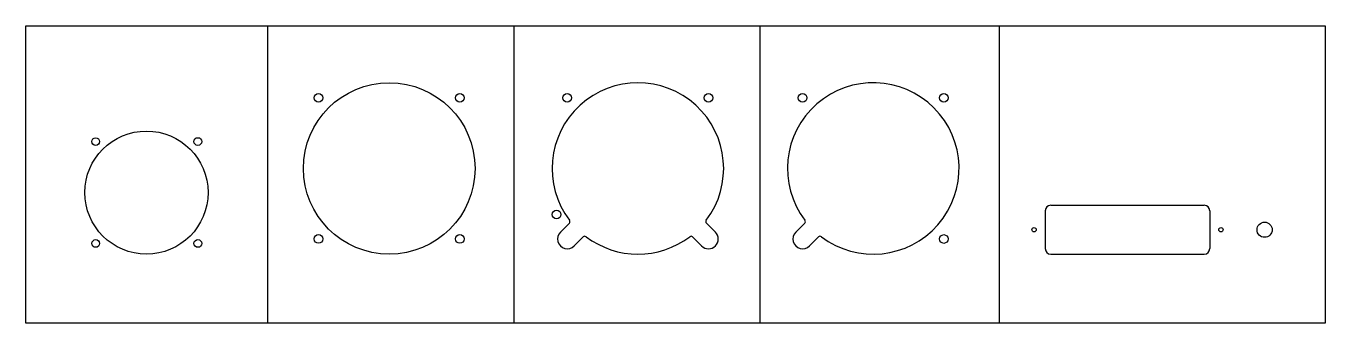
# Model space of a CAD drawing. Extents: x 135 to 733, y 355 to 492.
import ezdxf

# ---------------------------------------------------------------- set-up
doc = ezdxf.new("R2010")
doc.units = 0
doc.layers.get('0').update_dxf_attribs({"linetype": 'CONTINUOUS'})
doc.layers.add('SIXPANEL', color=250, linetype='CONTINUOUS')

msp = doc.modelspace()

# ---------------------------------------------------------------- linework, layer by layer
at = {"color": 5}
for p, q in [((246.14, 492.02), (246.14, 355.05)), ((359.5, 492.02), (359.5, 355.05)), ((472.86, 492.02), (472.86, 355.05)), ((582.99, 492.02), (582.99, 355.05))]:
    msp.add_line(p, q, dxfattribs=at)
msp.add_lwpolyline([(134.93, 492.02), (733.06, 492.02), (733.06, 355.05), (134.93, 355.05)], close=True, dxfattribs=at)
at = {"layer": 'SIXPANEL', "color": 250, "linetype": 'CONTINUOUS'}
for p, q in [((168.82, 438.73), (168.82, 438.73)), ((215.81, 438.75), (215.81, 438.75)), ((168.81, 391.73), (168.81, 391.73)), ((215.8, 391.75), (215.8, 391.75))]:
    msp.add_line(p, q, dxfattribs=at)
at = {"layer": 'SIXPANEL', "color": 250}
for p, q in [((604.25, 406.81), (604.25, 389.36)), ((606.77, 409.33), (677.47, 409.33)), ((680, 406.81), (680, 389.36)), ((380.98, 396.98), (385.13, 401.13)), ((452.38, 396.98), (448.23, 401.13)), ((489.36, 396.97), (493.51, 401.12)), ((387.34, 390.62), (391.49, 394.77)), ((446.01, 390.62), (441.86, 394.77)), ((495.73, 390.61), (499.88, 394.76)), ((606.77, 386.83), (677.47, 386.83))]:
    msp.add_line(p, q, dxfattribs=at)
for centre, radius in [((302.19, 426.33), 39.5), ((269.66, 458.85), 2), ((334.72, 458.85), 2), ((384.15, 458.85), 2), ((449.21, 458.85), 2), ((492.53, 458.84), 2), ((557.59, 458.84), 2), ((190.41, 415.2), 28.37), ((167.05, 438.72), 1.78), ((214.06, 438.73), 1.78), ((379.26, 405.12), 2), ((269.66, 393.81), 2), ((334.72, 393.81), 2), ((557.59, 393.8), 2), ((599.12, 398.08), 1), ((685.12, 398.08), 1), ((167.06, 391.74), 1.78), ((214.07, 391.74), 1.78)]:
    msp.add_circle(centre, radius, dxfattribs=at)
at = {"layer": 'SIXPANEL'}
msp.add_circle((705.25, 398.08), 3.5, dxfattribs=at)
at = {"layer": 'SIXPANEL', "color": 250}
for centre, radius, start, end in [((416.68, 426.33), 39.5, 322.79228, 217.2114), ((525.06, 426.32), 39.5, 232.81547, 217.20542), ((606.77, 406.81), 2.52, 90, 180), ((677.47, 406.81), 2.52, 360, 90), ((384.42, 401.84), 1, 315.01049, 37.20511), ((448.93, 401.84), 1, 142.79489, 224.98951), ((492.8, 401.83), 1, 315.01049, 37.20542), ((384.16, 393.8), 4.5, 135.01091, 315.01091), ((392.2, 394.06), 1, 52.81717, 135.01049), ((416.68, 426.33), 39.5, 232.81717, 307.19203), ((441.15, 394.06), 1, 44.98951, 127.18339), ((449.19, 393.8), 4.5, 224.98909, 44.98909), ((492.54, 393.79), 4.5, 135.01091, 315.01091), ((500.58, 394.05), 1, 52.81547, 135.01049), ((606.77, 389.36), 2.52, 180, 270), ((677.47, 389.36), 2.52, 270, 0)]:
    msp.add_arc(centre, radius, start, end, dxfattribs=at)

doc.saveas('drawing.dxf')
